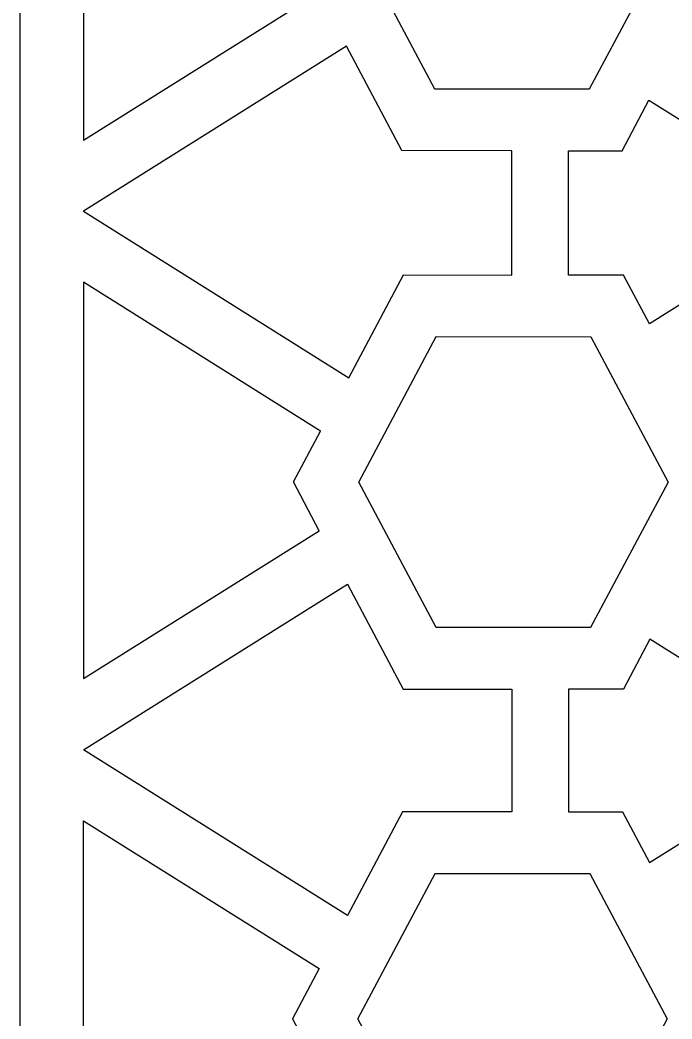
# Model space of a CAD drawing. Header units: centimetres. Extents: x -9.9 to 9.8, y -13.3 to 6.8.
# Drawn here: x -9.87 to -6.6, y -3.28 to 1.74 of the extents above; entities that cross this region are included whole.
import ezdxf

# ---------------------------------------------------------------- set-up
doc = ezdxf.new("R2010")
doc.units = ezdxf.units.CM
doc.header["$MEASUREMENT"] = 0

msp = doc.modelspace()

# ---------------------------------------------------------------- linework, layer by layer
at = {"color": 177}
for points, knots in [([(-9.86995, 6.76103), (-9.86995, 6.76103), (-0.65695, 6.76104), (-0.65695, 6.76104), (-0.65695, 6.76104), (-0.65695, 6.76104), (-0.65695, -13.31532), (-0.65695, -13.31532), (-0.65695, -13.31532), (-0.65695, -13.31532), (-9.86995, -13.31532), (-9.86995, -13.31532), (-9.86995, -13.31532), (-9.86995, -13.31532), (-9.86995, 6.76104), (-9.86995, 6.76104), (-9.86995, 6.76104), (-9.86995, 6.76104), (-9.86995, 6.76103), (-9.86995, 6.76103)], [0, 0, 0, 0, 0.1666667, 0.1666667, 0.1666667, 0.1666667, 0.3333333, 0.3333333, 0.3333333, 0.3333333, 0.5, 0.5, 0.5, 0.5, 0.6666667, 0.6666667, 0.6666667, 0.6666667, 1, 1, 1, 1]), ([(-9.55108, 3.12949), (-9.55108, 3.12949), (-8.36604, 2.38564), (-8.36604, 2.38564), (-8.36604, 2.38564), (-8.36604, 2.38564), (-8.50402, 2.1261), (-8.50402, 2.1261), (-8.50402, 2.1261), (-8.50402, 2.1261), (-8.37269, 1.87823), (-8.37269, 1.87823), (-8.37269, 1.87823), (-8.37269, 1.87823), (-9.55108, 1.13844), (-9.55108, 1.13844), (-9.55108, 1.13844), (-9.55108, 1.13844), (-9.55108, 3.12949), (-9.55108, 3.12949)], [0, 0, 0, 0, 0.1666667, 0.1666667, 0.1666667, 0.1666667, 0.3333333, 0.3333333, 0.3333333, 0.3333333, 0.5, 0.5, 0.5, 0.5, 0.6666667, 0.6666667, 0.6666667, 0.6666667, 1, 1, 1, 1]), ([(-7.01174, 1.39436), (-7.01174, 1.39436), (-6.62328, 2.12487), (-6.62328, 2.12487), (-6.62328, 2.12487), (-6.62328, 2.12487), (-7.01088, 2.85603), (-7.01088, 2.85603), (-7.01088, 2.85603), (-7.01088, 2.85603), (-7.78702, 2.85647), (-7.78702, 2.85647), (-7.78702, 2.85647), (-7.78702, 2.85647), (-8.17544, 2.12595), (-8.17544, 2.12595), (-8.17544, 2.12595), (-8.17544, 2.12595), (-7.78779, 1.39483), (-7.78779, 1.39483), (-7.78779, 1.39483), (-7.78779, 1.39483), (-7.01174, 1.39436), (-7.01174, 1.39436)], [0, 0, 0, 0, 0.1428571, 0.1428571, 0.1428571, 0.1428571, 0.2857143, 0.2857143, 0.2857143, 0.2857143, 0.4285714, 0.4285714, 0.4285714, 0.4285714, 0.5714286, 0.5714286, 0.5714286, 0.5714286, 0.7142857, 0.7142857, 0.7142857, 0.7142857, 1, 1, 1, 1]), ([(-7.40109, 0.46045), (-7.40109, 0.46045), (-7.94441, 0.46081), (-7.94441, 0.46081), (-7.94441, 0.46081), (-7.94441, 0.46081), (-8.21875, -0.0552), (-8.21875, -0.0552), (-8.21875, -0.0552), (-8.21875, -0.0552), (-9.55108, 0.78126), (-9.55108, 0.78126), (-9.55108, 0.78126), (-9.55108, 0.78126), (-8.23046, 1.6102), (-8.23046, 1.6102), (-8.23046, 1.6102), (-8.23046, 1.6102), (-7.9523, 1.08555), (-7.9523, 1.08555), (-7.9523, 1.08555), (-7.9523, 1.08555), (-7.40109, 1.08512), (-7.40109, 1.08512), (-7.40109, 1.08512), (-7.40109, 1.08512), (-7.40109, 0.46045), (-7.40109, 0.46045)], [0, 0, 0, 0, 0.125, 0.125, 0.125, 0.125, 0.25, 0.25, 0.25, 0.25, 0.375, 0.375, 0.375, 0.375, 0.5, 0.5, 0.5, 0.5, 0.625, 0.625, 0.625, 0.625, 0.75, 0.75, 0.75, 0.75, 1, 1, 1, 1]), ([(-6.71233, 1.33932), (-6.71233, 1.33932), (-6.84756, 1.08475), (-6.84756, 1.08475), (-6.84756, 1.08475), (-6.84756, 1.08475), (-7.11648, 1.08503), (-7.11648, 1.08503), (-7.11648, 1.08503), (-7.11648, 1.08503), (-7.11648, 0.46033), (-7.11648, 0.46033), (-7.11648, 0.46033), (-7.11648, 0.46033), (-6.8398, 0.46013), (-6.8398, 0.46013), (-6.8398, 0.46013), (-6.8398, 0.46013), (-6.70965, 0.21469), (-6.70965, 0.21469), (-6.70965, 0.21469), (-6.70965, 0.21469), (-6.21288, 0.52659), (-6.21288, 0.52659), (-6.21288, 0.52659), (-6.21288, 0.52659), (-6.34574, 0.77721), (-6.34574, 0.77721), (-6.34574, 0.77721), (-6.34574, 0.77721), (-6.21333, 1.02604), (-6.21333, 1.02604), (-6.21333, 1.02604), (-6.21333, 1.02604), (-6.71233, 1.33932), (-6.71233, 1.33932)], [0, 0, 0, 0, 0.1, 0.1, 0.1, 0.1, 0.2, 0.2, 0.2, 0.2, 0.3, 0.3, 0.3, 0.3, 0.4, 0.4, 0.4, 0.4, 0.5, 0.5, 0.5, 0.5, 0.6, 0.6, 0.6, 0.6, 0.7, 0.7, 0.7, 0.7, 0.8, 0.8, 0.8, 0.8, 1, 1, 1, 1]), ([(-9.55108, -1.56701), (-9.55108, -1.56701), (-9.55108, 0.42401), (-9.55108, 0.42401), (-9.55108, 0.42401), (-9.55108, 0.42401), (-8.36113, -0.32303), (-8.36113, -0.32303), (-8.36113, -0.32303), (-8.36113, -0.32303), (-8.49727, -0.5791), (-8.49727, -0.5791), (-8.49727, -0.5791), (-8.49727, -0.5791), (-8.36739, -0.82404), (-8.36739, -0.82404), (-8.36739, -0.82404), (-8.36739, -0.82404), (-9.55108, -1.56701), (-9.55108, -1.56701)], [0, 0, 0, 0, 0.1666667, 0.1666667, 0.1666667, 0.1666667, 0.3333333, 0.3333333, 0.3333333, 0.3333333, 0.5, 0.5, 0.5, 0.5, 0.6666667, 0.6666667, 0.6666667, 0.6666667, 1, 1, 1, 1]), ([(-7.005, -1.31093), (-7.005, -1.31093), (-6.61656, -0.58019), (-6.61656, -0.58019), (-6.61656, -0.58019), (-6.61656, -0.58019), (-7.00417, 0.1508), (-7.00417, 0.1508), (-7.00417, 0.1508), (-7.00417, 0.1508), (-7.78025, 0.15132), (-7.78025, 0.15132), (-7.78025, 0.15132), (-7.78025, 0.15132), (-8.16874, -0.57926), (-8.16874, -0.57926), (-8.16874, -0.57926), (-8.16874, -0.57926), (-7.78107, -1.31045), (-7.78107, -1.31045), (-7.78107, -1.31045), (-7.78107, -1.31045), (-7.005, -1.31093), (-7.005, -1.31093)], [0, 0, 0, 0, 0.1428571, 0.1428571, 0.1428571, 0.1428571, 0.2857143, 0.2857143, 0.2857143, 0.2857143, 0.4285714, 0.4285714, 0.4285714, 0.4285714, 0.5714286, 0.5714286, 0.5714286, 0.5714286, 0.7142857, 0.7142857, 0.7142857, 0.7142857, 1, 1, 1, 1]), ([(-7.4011, -2.23606), (-7.4011, -2.23606), (-7.4011, -1.62003), (-7.4011, -1.62003), (-7.4011, -1.62003), (-7.4011, -1.62003), (-7.94555, -1.61973), (-7.94555, -1.61973), (-7.94555, -1.61973), (-7.94555, -1.61973), (-8.22535, -1.09208), (-8.22535, -1.09208), (-8.22535, -1.09208), (-8.22535, -1.09208), (-9.55108, -1.92431), (-9.55108, -1.92431), (-9.55108, -1.92431), (-9.55108, -1.92431), (-8.2259, -2.75625), (-8.2259, -2.75625), (-8.2259, -2.75625), (-8.2259, -2.75625), (-7.94905, -2.23566), (-7.94905, -2.23566), (-7.94905, -2.23566), (-7.94905, -2.23566), (-7.4011, -2.23606), (-7.4011, -2.23606)], [0, 0, 0, 0, 0.125, 0.125, 0.125, 0.125, 0.25, 0.25, 0.25, 0.25, 0.375, 0.375, 0.375, 0.375, 0.5, 0.5, 0.5, 0.5, 0.625, 0.625, 0.625, 0.625, 0.75, 0.75, 0.75, 0.75, 1, 1, 1, 1]), ([(-6.7096, -2.49077), (-6.7096, -2.49077), (-6.84438, -2.23648), (-6.84438, -2.23648), (-6.84438, -2.23648), (-6.84438, -2.23648), (-7.11648, -2.23622), (-7.11648, -2.23622), (-7.11648, -2.23622), (-7.11648, -2.23622), (-7.11648, -1.62025), (-7.11648, -1.62025), (-7.11648, -1.62025), (-7.11648, -1.62025), (-6.84083, -1.62034), (-6.84083, -1.62034), (-6.84083, -1.62034), (-6.84083, -1.62034), (-6.70742, -1.36932), (-6.70742, -1.36932), (-6.70742, -1.36932), (-6.70742, -1.36932), (-6.2151, -1.67843), (-6.2151, -1.67843), (-6.2151, -1.67843), (-6.2151, -1.67843), (-6.34806, -1.92871), (-6.34806, -1.92871), (-6.34806, -1.92871), (-6.34806, -1.92871), (-6.21473, -2.18016), (-6.21473, -2.18016), (-6.21473, -2.18016), (-6.21473, -2.18016), (-6.7096, -2.49077), (-6.7096, -2.49077)], [0, 0, 0, 0, 0.1, 0.1, 0.1, 0.1, 0.2, 0.2, 0.2, 0.2, 0.3, 0.3, 0.3, 0.3, 0.4, 0.4, 0.4, 0.4, 0.5, 0.5, 0.5, 0.5, 0.6, 0.6, 0.6, 0.6, 0.7, 0.7, 0.7, 0.7, 0.8, 0.8, 0.8, 0.8, 1, 1, 1, 1]), ([(-8.36734, -3.52948), (-8.36734, -3.52948), (-8.50201, -3.27565), (-8.50201, -3.27565), (-8.50201, -3.27565), (-8.50201, -3.27565), (-8.36825, -3.02417), (-8.36825, -3.02417), (-8.36825, -3.02417), (-8.36825, -3.02417), (-9.55108, -2.28167), (-9.55108, -2.28167), (-9.55108, -2.28167), (-9.55108, -2.28167), (-9.55108, -4.27268), (-9.55108, -4.27268), (-9.55108, -4.27268), (-9.55108, -4.27268), (-8.36734, -3.52948), (-8.36734, -3.52948)], [0, 0, 0, 0, 0.1666667, 0.1666667, 0.1666667, 0.1666667, 0.3333333, 0.3333333, 0.3333333, 0.3333333, 0.5, 0.5, 0.5, 0.5, 0.6666667, 0.6666667, 0.6666667, 0.6666667, 1, 1, 1, 1]), ([(-7.0096, -4.00743), (-7.0096, -4.00743), (-6.62116, -3.27686), (-6.62116, -3.27686), (-6.62116, -3.27686), (-6.62116, -3.27686), (-7.00892, -2.54576), (-7.00892, -2.54576), (-7.00892, -2.54576), (-7.00892, -2.54576), (-7.78503, -2.54528), (-7.78503, -2.54528), (-7.78503, -2.54528), (-7.78503, -2.54528), (-8.17348, -3.27579), (-8.17348, -3.27579), (-8.17348, -3.27579), (-8.17348, -3.27579), (-7.78577, -4.00696), (-7.78577, -4.00696), (-7.78577, -4.00696), (-7.78577, -4.00696), (-7.0096, -4.00743), (-7.0096, -4.00743)], [0, 0, 0, 0, 0.1428571, 0.1428571, 0.1428571, 0.1428571, 0.2857143, 0.2857143, 0.2857143, 0.2857143, 0.4285714, 0.4285714, 0.4285714, 0.4285714, 0.5714286, 0.5714286, 0.5714286, 0.5714286, 0.7142857, 0.7142857, 0.7142857, 0.7142857, 1, 1, 1, 1])]:
    msp.add_open_spline(points, degree=3, knots=knots, dxfattribs=at)
at = {"lineweight": 9}
for points, knots in [([(-9.86995, 6.76103), (-9.86995, 6.76103), (-0.65695, 6.76104), (-0.65695, 6.76104), (-0.65695, 6.76104), (-0.65695, 6.76104), (-0.65695, -13.31532), (-0.65695, -13.31532), (-0.65695, -13.31532), (-0.65695, -13.31532), (-9.86995, -13.31532), (-9.86995, -13.31532), (-9.86995, -13.31532), (-9.86995, -13.31532), (-9.86995, 6.76104), (-9.86995, 6.76104)], [0, 0, 0, 0, 0.2, 0.2, 0.2, 0.2, 0.4, 0.4, 0.4, 0.4, 0.6, 0.6, 0.6, 0.6, 1, 1, 1, 1]), ([(-9.55108, 3.12949), (-9.55108, 3.12949), (-8.36604, 2.38564), (-8.36604, 2.38564), (-8.36604, 2.38564), (-8.36604, 2.38564), (-8.50402, 2.1261), (-8.50402, 2.1261), (-8.50402, 2.1261), (-8.50402, 2.1261), (-8.37269, 1.87823), (-8.37269, 1.87823), (-8.37269, 1.87823), (-8.37269, 1.87823), (-9.55108, 1.13844), (-9.55108, 1.13844), (-9.55108, 1.13844), (-9.55108, 1.13844), (-9.55108, 3.12949), (-9.55108, 3.12949)], [0, 0, 0, 0, 0.1666667, 0.1666667, 0.1666667, 0.1666667, 0.3333333, 0.3333333, 0.3333333, 0.3333333, 0.5, 0.5, 0.5, 0.5, 0.6666667, 0.6666667, 0.6666667, 0.6666667, 1, 1, 1, 1]), ([(-7.01174, 1.39436), (-7.01174, 1.39436), (-6.62328, 2.12487), (-6.62328, 2.12487), (-6.62328, 2.12487), (-6.62328, 2.12487), (-7.01088, 2.85603), (-7.01088, 2.85603), (-7.01088, 2.85603), (-7.01088, 2.85603), (-7.78702, 2.85647), (-7.78702, 2.85647), (-7.78702, 2.85647), (-7.78702, 2.85647), (-8.17544, 2.12595), (-8.17544, 2.12595), (-8.17544, 2.12595), (-8.17544, 2.12595), (-7.78779, 1.39483), (-7.78779, 1.39483), (-7.78779, 1.39483), (-7.78779, 1.39483), (-7.01174, 1.39436), (-7.01174, 1.39436)], [0, 0, 0, 0, 0.1428571, 0.1428571, 0.1428571, 0.1428571, 0.2857143, 0.2857143, 0.2857143, 0.2857143, 0.4285714, 0.4285714, 0.4285714, 0.4285714, 0.5714286, 0.5714286, 0.5714286, 0.5714286, 0.7142857, 0.7142857, 0.7142857, 0.7142857, 1, 1, 1, 1]), ([(-7.40109, 0.46045), (-7.40109, 0.46045), (-7.94441, 0.46081), (-7.94441, 0.46081), (-7.94441, 0.46081), (-7.94441, 0.46081), (-8.21875, -0.0552), (-8.21875, -0.0552), (-8.21875, -0.0552), (-8.21875, -0.0552), (-9.55108, 0.78126), (-9.55108, 0.78126), (-9.55108, 0.78126), (-9.55108, 0.78126), (-8.23046, 1.6102), (-8.23046, 1.6102), (-8.23046, 1.6102), (-8.23046, 1.6102), (-7.9523, 1.08555), (-7.9523, 1.08555), (-7.9523, 1.08555), (-7.9523, 1.08555), (-7.40109, 1.08512), (-7.40109, 1.08512), (-7.40109, 1.08512), (-7.40109, 1.08512), (-7.40109, 0.46045), (-7.40109, 0.46045)], [0, 0, 0, 0, 0.125, 0.125, 0.125, 0.125, 0.25, 0.25, 0.25, 0.25, 0.375, 0.375, 0.375, 0.375, 0.5, 0.5, 0.5, 0.5, 0.625, 0.625, 0.625, 0.625, 0.75, 0.75, 0.75, 0.75, 1, 1, 1, 1]), ([(-6.71233, 1.33932), (-6.71233, 1.33932), (-6.84756, 1.08475), (-6.84756, 1.08475), (-6.84756, 1.08475), (-6.84756, 1.08475), (-7.11648, 1.08503), (-7.11648, 1.08503), (-7.11648, 1.08503), (-7.11648, 1.08503), (-7.11648, 0.46033), (-7.11648, 0.46033), (-7.11648, 0.46033), (-7.11648, 0.46033), (-6.8398, 0.46013), (-6.8398, 0.46013), (-6.8398, 0.46013), (-6.8398, 0.46013), (-6.70965, 0.21469), (-6.70965, 0.21469), (-6.70965, 0.21469), (-6.70965, 0.21469), (-6.21288, 0.52659), (-6.21288, 0.52659), (-6.21288, 0.52659), (-6.21288, 0.52659), (-6.34574, 0.77721), (-6.34574, 0.77721), (-6.34574, 0.77721), (-6.34574, 0.77721), (-6.21333, 1.02604), (-6.21333, 1.02604), (-6.21333, 1.02604), (-6.21333, 1.02604), (-6.71233, 1.33932), (-6.71233, 1.33932)], [0, 0, 0, 0, 0.1, 0.1, 0.1, 0.1, 0.2, 0.2, 0.2, 0.2, 0.3, 0.3, 0.3, 0.3, 0.4, 0.4, 0.4, 0.4, 0.5, 0.5, 0.5, 0.5, 0.6, 0.6, 0.6, 0.6, 0.7, 0.7, 0.7, 0.7, 0.8, 0.8, 0.8, 0.8, 1, 1, 1, 1]), ([(-9.55108, -1.56701), (-9.55108, -1.56701), (-9.55108, 0.42401), (-9.55108, 0.42401), (-9.55108, 0.42401), (-9.55108, 0.42401), (-8.36113, -0.32303), (-8.36113, -0.32303), (-8.36113, -0.32303), (-8.36113, -0.32303), (-8.49727, -0.5791), (-8.49727, -0.5791), (-8.49727, -0.5791), (-8.49727, -0.5791), (-8.36739, -0.82404), (-8.36739, -0.82404), (-8.36739, -0.82404), (-8.36739, -0.82404), (-9.55108, -1.56701), (-9.55108, -1.56701)], [0, 0, 0, 0, 0.1666667, 0.1666667, 0.1666667, 0.1666667, 0.3333333, 0.3333333, 0.3333333, 0.3333333, 0.5, 0.5, 0.5, 0.5, 0.6666667, 0.6666667, 0.6666667, 0.6666667, 1, 1, 1, 1]), ([(-7.005, -1.31093), (-7.005, -1.31093), (-6.61656, -0.58019), (-6.61656, -0.58019), (-6.61656, -0.58019), (-6.61656, -0.58019), (-7.00417, 0.1508), (-7.00417, 0.1508), (-7.00417, 0.1508), (-7.00417, 0.1508), (-7.78025, 0.15132), (-7.78025, 0.15132), (-7.78025, 0.15132), (-7.78025, 0.15132), (-8.16874, -0.57926), (-8.16874, -0.57926), (-8.16874, -0.57926), (-8.16874, -0.57926), (-7.78107, -1.31045), (-7.78107, -1.31045), (-7.78107, -1.31045), (-7.78107, -1.31045), (-7.005, -1.31093), (-7.005, -1.31093)], [0, 0, 0, 0, 0.1428571, 0.1428571, 0.1428571, 0.1428571, 0.2857143, 0.2857143, 0.2857143, 0.2857143, 0.4285714, 0.4285714, 0.4285714, 0.4285714, 0.5714286, 0.5714286, 0.5714286, 0.5714286, 0.7142857, 0.7142857, 0.7142857, 0.7142857, 1, 1, 1, 1]), ([(-7.4011, -2.23606), (-7.4011, -2.23606), (-7.4011, -1.62003), (-7.4011, -1.62003), (-7.4011, -1.62003), (-7.4011, -1.62003), (-7.94555, -1.61973), (-7.94555, -1.61973), (-7.94555, -1.61973), (-7.94555, -1.61973), (-8.22535, -1.09208), (-8.22535, -1.09208), (-8.22535, -1.09208), (-8.22535, -1.09208), (-9.55108, -1.92431), (-9.55108, -1.92431), (-9.55108, -1.92431), (-9.55108, -1.92431), (-8.2259, -2.75625), (-8.2259, -2.75625), (-8.2259, -2.75625), (-8.2259, -2.75625), (-7.94905, -2.23566), (-7.94905, -2.23566), (-7.94905, -2.23566), (-7.94905, -2.23566), (-7.4011, -2.23606), (-7.4011, -2.23606)], [0, 0, 0, 0, 0.125, 0.125, 0.125, 0.125, 0.25, 0.25, 0.25, 0.25, 0.375, 0.375, 0.375, 0.375, 0.5, 0.5, 0.5, 0.5, 0.625, 0.625, 0.625, 0.625, 0.75, 0.75, 0.75, 0.75, 1, 1, 1, 1]), ([(-6.7096, -2.49077), (-6.7096, -2.49077), (-6.84438, -2.23648), (-6.84438, -2.23648), (-6.84438, -2.23648), (-6.84438, -2.23648), (-7.11648, -2.23622), (-7.11648, -2.23622), (-7.11648, -2.23622), (-7.11648, -2.23622), (-7.11648, -1.62025), (-7.11648, -1.62025), (-7.11648, -1.62025), (-7.11648, -1.62025), (-6.84083, -1.62034), (-6.84083, -1.62034), (-6.84083, -1.62034), (-6.84083, -1.62034), (-6.70742, -1.36932), (-6.70742, -1.36932), (-6.70742, -1.36932), (-6.70742, -1.36932), (-6.2151, -1.67843), (-6.2151, -1.67843), (-6.2151, -1.67843), (-6.2151, -1.67843), (-6.34806, -1.92871), (-6.34806, -1.92871), (-6.34806, -1.92871), (-6.34806, -1.92871), (-6.21473, -2.18016), (-6.21473, -2.18016), (-6.21473, -2.18016), (-6.21473, -2.18016), (-6.7096, -2.49077), (-6.7096, -2.49077)], [0, 0, 0, 0, 0.1, 0.1, 0.1, 0.1, 0.2, 0.2, 0.2, 0.2, 0.3, 0.3, 0.3, 0.3, 0.4, 0.4, 0.4, 0.4, 0.5, 0.5, 0.5, 0.5, 0.6, 0.6, 0.6, 0.6, 0.7, 0.7, 0.7, 0.7, 0.8, 0.8, 0.8, 0.8, 1, 1, 1, 1]), ([(-8.36734, -3.52948), (-8.36734, -3.52948), (-8.50201, -3.27565), (-8.50201, -3.27565), (-8.50201, -3.27565), (-8.50201, -3.27565), (-8.36825, -3.02417), (-8.36825, -3.02417), (-8.36825, -3.02417), (-8.36825, -3.02417), (-9.55108, -2.28167), (-9.55108, -2.28167), (-9.55108, -2.28167), (-9.55108, -2.28167), (-9.55108, -4.27268), (-9.55108, -4.27268), (-9.55108, -4.27268), (-9.55108, -4.27268), (-8.36734, -3.52948), (-8.36734, -3.52948)], [0, 0, 0, 0, 0.1666667, 0.1666667, 0.1666667, 0.1666667, 0.3333333, 0.3333333, 0.3333333, 0.3333333, 0.5, 0.5, 0.5, 0.5, 0.6666667, 0.6666667, 0.6666667, 0.6666667, 1, 1, 1, 1]), ([(-7.0096, -4.00743), (-7.0096, -4.00743), (-6.62116, -3.27686), (-6.62116, -3.27686), (-6.62116, -3.27686), (-6.62116, -3.27686), (-7.00892, -2.54576), (-7.00892, -2.54576), (-7.00892, -2.54576), (-7.00892, -2.54576), (-7.78503, -2.54528), (-7.78503, -2.54528), (-7.78503, -2.54528), (-7.78503, -2.54528), (-8.17348, -3.27579), (-8.17348, -3.27579), (-8.17348, -3.27579), (-8.17348, -3.27579), (-7.78577, -4.00696), (-7.78577, -4.00696), (-7.78577, -4.00696), (-7.78577, -4.00696), (-7.0096, -4.00743), (-7.0096, -4.00743)], [0, 0, 0, 0, 0.1428571, 0.1428571, 0.1428571, 0.1428571, 0.2857143, 0.2857143, 0.2857143, 0.2857143, 0.4285714, 0.4285714, 0.4285714, 0.4285714, 0.5714286, 0.5714286, 0.5714286, 0.5714286, 0.7142857, 0.7142857, 0.7142857, 0.7142857, 1, 1, 1, 1])]:
    msp.add_open_spline(points, degree=3, knots=knots, dxfattribs=at)

doc.saveas('drawing.dxf')
